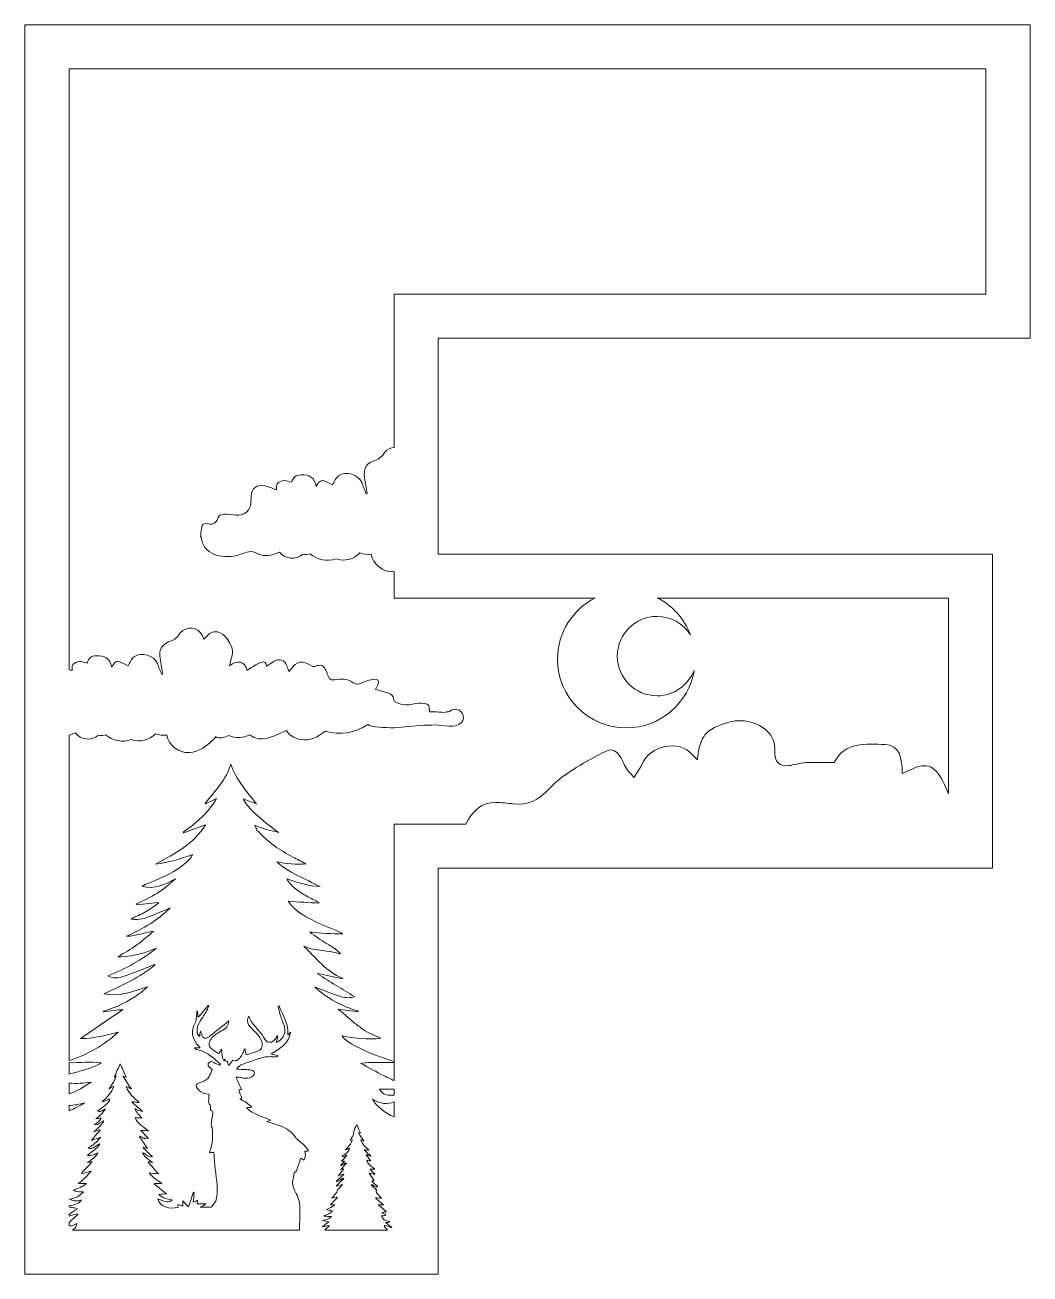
# Model space of a CAD drawing. Header units: millimetres. Extents: x 19 to 172, y -116 to -18.
# Drawn here: x 18.8 to 87.3, y -115.2 to -30 of the extents above; entities that cross this region are included whole.
import ezdxf

# ---------------------------------------------------------------- set-up
doc = ezdxf.new("R2010")
doc.units = ezdxf.units.MM
doc.header["$MEASUREMENT"] = 0
doc.layers.add('Layer 2', color=7, linetype='Continuous')

msp = doc.modelspace()

# ---------------------------------------------------------------- linework, layer by layer
at = {"layer": 'Layer 2', "lineweight": 0}
msp.add_lwpolyline([(87.328, -51.396), (87.328, -30.047), (18.844, -30.047), (18.844, -115.197), (47.004, -115.197), (47.004, -87.523), (84.774, -87.523), (84.774, -66.114), (47.004, -66.114), (47.004, -51.396), (87.328, -51.396)], dxfattribs=at)
for points, knots in [([(41.981, -60.913), (42.035, -61.272), (42.099, -61.63), (42.158, -61.989), (42.158, -61.989), (42.092, -62.007), (42.092, -62.007), (41.994, -61.753), (41.893, -61.5), (41.797, -61.245), (41.593, -60.705), (40.687, -60.418), (40.215, -60.781), (40.025, -60.927), (39.933, -61.189), (39.798, -61.395), (39.632, -61.317), (39.438, -61.202), (39.228, -61.133), (38.961, -61.044), (38.831, -61.235), (38.694, -61.505), (38.575, -60.881), (38.178, -60.69), (37.642, -60.72), (37.278, -60.74), (37.143, -60.866), (37.005, -61.219), (36.832, -61.179), (36.659, -61.098), (36.495, -61.112), (36.333, -61.127), (36.142, -61.205), (36.035, -61.317), (35.957, -61.398), (35.995, -61.58), (35.981, -61.73), (35.954, -61.721), (35.867, -61.693), (35.78, -61.664), (35.582, -61.598), (35.388, -61.511), (35.184, -61.469), (34.644, -61.356), (34.292, -61.625), (34.26, -62.152), (34.246, -62.376), (34.252, -62.606), (34.202, -62.824), (34.106, -63.25), (33.691, -63.507), (33.239, -63.457), (32.969, -63.428), (32.698, -63.384), (32.429, -63.39), (32.109, -63.397), (32.029, -63.51), (31.943, -63.801), (31.912, -63.905), (31.781, -64.003), (31.67, -64.057), (31.587, -64.098), (31.463, -64.072), (31.359, -64.06), (30.937, -64.013), (30.935, -64.011), (30.873, -64.404), (30.846, -64.576), (30.828, -64.75), (30.802, -64.95), (30.802, -64.95), (30.857, -64.95), (30.857, -64.95), (30.928, -66.156), (32.276, -66.437), (33.253, -66.219), (33.561, -66.151), (33.896, -65.97), (34.208, -65.939), (34.469, -65.913), (34.655, -66.117), (34.921, -66.179), (35.36, -66.282), (35.788, -66.167), (36.186, -65.983), (36.576, -66.453), (37.304, -66.557), (37.778, -66.131), (37.943, -66.163), (38.108, -66.153), (38.267, -66.103), (38.752, -66.517), (39.403, -66.642), (40.02, -66.438), (40.6, -66.636), (41.245, -66.477), (41.659, -66.038), (41.916, -66.121), (42.179, -66.151), (42.442, -66.129), (42.562, -66.801), (43.211, -67.374), (43.981, -67.317), (43.989, -67.317), (43.996, -67.314), (44.004, -67.313), (44.004, -67.313), (44.004, -69.114), (44.004, -69.114), (44.004, -69.114), (57.685, -69.114), (57.685, -69.114), (56.171, -69.891), (55.133, -71.464), (55.133, -73.282), (55.133, -75.87), (57.231, -77.968), (59.818, -77.968), (62.145, -77.968), (64.07, -76.27), (64.436, -74.047), (64.044, -75.059), (63.064, -75.778), (61.914, -75.778), (60.419, -75.778), (59.207, -74.566), (59.207, -73.071), (59.207, -71.577), (60.419, -70.365), (61.914, -70.365), (62.872, -70.365), (63.713, -70.865), (64.193, -71.616), (63.78, -70.532), (62.976, -69.641), (61.954, -69.114), (61.954, -69.114), (81.774, -69.114), (81.774, -69.114), (81.774, -69.114), (81.774, -82.458), (81.774, -82.458), (81.681, -82.248), (81.588, -82.038), (81.495, -81.83), (80.917, -80.531), (80.311, -80.27), (79.179, -80.822), (79.013, -80.903), (78.842, -80.97), (78.623, -81.065), (78.621, -80.008), (78.444, -79.127), (77.46, -79.102), (76.126, -79.068), (74.72, -78.888), (73.991, -80.325), (73.236, -80.325), (72.647, -80.299), (72.06, -80.335), (71.665, -80.359), (71.275, -80.504), (70.879, -80.537), (70.271, -80.588), (69.883, -80.343), (69.941, -79.494), (69.961, -79.213), (69.894, -78.87), (69.764, -78.637), (69.242, -77.704), (67.918, -77.253), (66.812, -77.581), (65.206, -78.058), (64.838, -78.485), (64.662, -80.146), (64.534, -80.01), (64.431, -79.905), (64.333, -79.794), (63.398, -78.735), (61.448, -79.138), (60.857, -80.497), (60.722, -80.807), (60.513, -81.071), (60.337, -81.357), (60.119, -81.077), (59.835, -80.837), (59.696, -80.51), (59.413, -79.843), (59.033, -79.211), (58.391, -79.565), (57.08, -80.286), (55.667, -80.953), (54.618, -82.068), (53.81, -82.927), (53.104, -83.265), (52.118, -83.149), (51.719, -83.102), (51.319, -83.056), (50.919, -83.046), (49.958, -83.021), (49.37, -83.608), (48.883, -84.523), (48.883, -84.523), (44.004, -84.523), (44.004, -84.523), (44.004, -84.523), (44.004, -100.701), (44.004, -100.701), (42.466, -100.275), (40.743, -99.447), (40.452, -98.969), (41.327, -99.144), (42.206, -99.219), (43.1, -99.127), (42.892, -99.022), (42.677, -98.943), (42.474, -98.847), (42.276, -98.753), (42.068, -98.673), (41.899, -98.536), (41.689, -98.367), (41.456, -98.219), (41.248, -98.048), (40.976, -97.823), (40.721, -97.583), (40.454, -97.353), (40.372, -97.282), (40.276, -97.223), (40.178, -97.151), (40.644, -97.208), (41.087, -97.262), (41.529, -97.316), (41.534, -97.299), (41.539, -97.283), (41.543, -97.266), (40.394, -96.936), (39.416, -96.386), (38.594, -95.633), (38.861, -95.721), (39.11, -95.834), (39.367, -95.933), (39.706, -96.062), (40.045, -96.197), (40.397, -96.297), (40.697, -96.382), (41.013, -96.38), (41.316, -96.3), (40.471, -95.781), (39.634, -95.266), (38.796, -94.751), (38.802, -94.74), (38.808, -94.729), (38.813, -94.718), (39.367, -94.836), (39.921, -94.953), (40.475, -95.071), (40.48, -95.06), (40.485, -95.049), (40.49, -95.038), (39.318, -94.561), (38.676, -93.626), (37.847, -92.849), (38.633, -93.201), (39.545, -93.117), (40.349, -93.4), (40.136, -93.122), (39.843, -92.931), (39.54, -92.745), (39.155, -92.508), (38.779, -92.259), (38.401, -92.013), (38.353, -91.982), (38.319, -91.935), (38.249, -91.868), (39.021, -91.98), (39.743, -92.004), (40.47, -91.995), (40.451, -91.963), (40.43, -91.948), (40.407, -91.938), (39.798, -91.674), (39.178, -91.427), (38.582, -91.143), (38.014, -90.874), (37.478, -90.557), (37.056, -90.126), (36.955, -90.023), (36.878, -89.904), (36.787, -89.788), (37.506, -89.832), (38.189, -89.873), (38.871, -89.914), (38.874, -89.898), (38.878, -89.882), (38.881, -89.867), (38.599, -89.725), (38.307, -89.595), (38.038, -89.437), (37.766, -89.278), (37.502, -89.104), (37.259, -88.914), (37.022, -88.728), (36.822, -88.51), (36.689, -88.254), (37.421, -88.524), (38.156, -88.75), (38.954, -88.781), (38.444, -88.522), (37.924, -88.281), (37.415, -88.026), (36.897, -87.767), (36.409, -87.472), (35.997, -87.089), (36.66, -87.249), (37.332, -87.265), (38.007, -87.245), (37.707, -87.076), (37.401, -86.929), (37.104, -86.769), (36.224, -86.296), (35.387, -85.78), (34.771, -85.046), (34.735, -85.002), (34.614, -84.957), (34.62, -84.947), (34.701, -84.801), (34.479, -84.733), (34.509, -84.598), (35.003, -84.85), (35.556, -84.948), (36.111, -85.092), (35.649, -84.729), (35.188, -84.401), (34.775, -84.034), (34.146, -83.476), (33.796, -83.031), (33.726, -82.797), (34.024, -82.916), (34.32, -83.033), (34.615, -83.151), (33.952, -82.277), (33.183, -81.468), (32.873, -80.434), (32.574, -81.468), (31.795, -82.271), (31.112, -83.119), (31.123, -83.127), (31.133, -83.135), (31.143, -83.144), (31.397, -83.022), (31.651, -82.899), (31.905, -82.777), (31.35, -83.698), (30.567, -84.44), (29.62, -85.064), (29.632, -85.079), (29.645, -85.094), (29.658, -85.11), (30.149, -84.933), (30.64, -84.757), (31.155, -84.572), (30.391, -85.817), (29.082, -86.544), (27.742, -87.251), (28.626, -87.158), (29.45, -86.906), (30.26, -86.587), (30.158, -86.818), (29.917, -87.086), (29.599, -87.332), (29.037, -87.768), (28.382, -88.082), (27.708, -88.372), (27.414, -88.498), (27.117, -88.617), (26.8, -88.748), (27.72, -89.037), (28.396, -88.61), (29.092, -88.247), (28.335, -88.976), (27.445, -89.55), (26.413, -89.965), (26.413, -89.965), (26.439, -90.019), (26.439, -90.019), (26.439, -90.019), (27.92, -89.88), (27.92, -89.88), (27.93, -89.891), (27.94, -89.903), (27.949, -89.914), (27.654, -90.113), (27.371, -90.329), (27.059, -90.507), (26.748, -90.684), (26.408, -90.823), (26.053, -90.992), (26.16, -91.006), (26.251, -91.027), (26.342, -91.03), (26.771, -91.04), (27.154, -90.898), (27.529, -90.749), (27.939, -90.588), (28.337, -90.404), (28.74, -90.23), (27.919, -91.066), (26.884, -91.664), (25.764, -92.173), (26.404, -92.159), (26.983, -91.932), (27.599, -91.816), (27.227, -92.146), (26.862, -92.476), (26.457, -92.766), (26.05, -93.058), (25.602, -93.309), (25.172, -93.578), (25.475, -93.576), (25.774, -93.552), (26.066, -93.5), (26.369, -93.446), (26.671, -93.38), (26.963, -93.293), (27.246, -93.208), (27.516, -93.091), (27.791, -92.989), (26.811, -93.757), (25.731, -94.396), (24.493, -94.863), (24.623, -94.933), (24.752, -95.002), (24.885, -95.006), (25.074, -95.013), (25.282, -95.006), (25.454, -94.946), (26.009, -94.754), (26.552, -94.537), (27.098, -94.326), (27.29, -94.252), (27.475, -94.167), (27.664, -94.087), (27.675, -94.102), (27.686, -94.118), (27.696, -94.134), (26.696, -94.963), (25.475, -95.517), (24.224, -96.092), (25.323, -96.329), (26.237, -95.921), (27.182, -95.622), (26.998, -95.794), (26.816, -95.963), (26.609, -96.106), (25.881, -96.608), (25.095, -97.026), (24.191, -97.268), (24.196, -97.284), (24.201, -97.299), (24.206, -97.315), (24.651, -97.263), (25.096, -97.21), (25.544, -97.157), (24.576, -97.814), (23.611, -98.469), (22.615, -99.144), (22.761, -99.144), (22.871, -99.149), (22.98, -99.143), (23.743, -99.101), (24.462, -98.897), (25.195, -98.715), (24.244, -99.569), (23.146, -100.234), (21.844, -100.66), (21.844, -100.66), (21.844, -78.468), (21.844, -78.468), (21.983, -78.427), (22.12, -78.374), (22.253, -78.313), (22.643, -78.783), (23.371, -78.887), (23.845, -78.461), (24.01, -78.493), (24.175, -78.483), (24.334, -78.433), (24.819, -78.847), (25.47, -78.972), (26.087, -78.768), (26.667, -78.966), (27.312, -78.807), (27.726, -78.368), (27.983, -78.451), (28.246, -78.481), (28.509, -78.459), (28.629, -79.131), (29.278, -79.704), (30.048, -79.647), (30.682, -79.601), (31.228, -79.228), (31.658, -78.784), (31.707, -78.735), (31.753, -78.684), (31.798, -78.632), (31.884, -78.535), (31.889, -78.532), (31.814, -78.624), (31.963, -78.622), (32.099, -78.655), (32.25, -78.636), (32.427, -78.614), (32.582, -78.556), (32.726, -78.475), (33.189, -78.688), (33.716, -78.674), (34.16, -78.436), (34.384, -78.627), (34.687, -78.731), (35.008, -78.714), (35.573, -78.684), (36.119, -78.388), (36.654, -78.146), (36.859, -78.459), (37.205, -78.682), (37.615, -78.76), (38.253, -78.88), (38.814, -78.564), (39.304, -78.188), (40.294, -78.491), (41.353, -78.332), (42.197, -77.743), (42.362, -77.824), (42.547, -77.874), (42.732, -77.895), (43.369, -77.969), (44.114, -77.977), (44.749, -77.899), (45.432, -77.816), (46.117, -77.772), (46.809, -77.766), (47.349, -77.761), (48.168, -78.057), (48.586, -77.604), (48.74, -77.437), (48.772, -77.17), (48.648, -76.976), (48.52, -76.777), (48.349, -76.699), (48.116, -76.696), (47.992, -76.695), (47.872, -76.758), (47.78, -76.848), (47.754, -76.855), (47.728, -76.862), (47.708, -76.863), (47.618, -76.871), (47.527, -76.89), (47.436, -76.908), (47.188, -76.891), (46.939, -76.878), (46.69, -76.863), (46.604, -76.858), (46.517, -76.869), (46.439, -76.873), (46.42, -76.848), (46.402, -76.836), (46.402, -76.823), (46.383, -76.343), (46.384, -76.328), (45.872, -76.29), (45.643, -76.273), (45.401, -76.306), (45.177, -76.361), (44.774, -76.46), (44.414, -76.376), (44.072, -76.182), (44.021, -76.153), (43.972, -76.078), (43.969, -76.022), (43.954, -75.769), (43.784, -75.651), (43.563, -75.583), (43.29, -75.498), (43.012, -75.426), (42.718, -75.344), (42.787, -75.214), (42.864, -75.108), (42.902, -74.991), (42.981, -74.749), (42.884, -74.615), (42.624, -74.655), (42.343, -74.698), (42.057, -74.774), (41.803, -74.894), (41.586, -74.997), (41.399, -75.024), (41.217, -74.886), (40.878, -74.628), (40.504, -74.606), (40.097, -74.671), (39.676, -74.739), (39.579, -74.667), (39.443, -74.28), (39.404, -74.169), (39.366, -74.055), (39.306, -73.955), (39.146, -73.689), (38.964, -73.643), (38.663, -73.755), (38.59, -73.783), (38.475, -73.791), (38.415, -73.755), (37.714, -73.328), (37.397, -73.382), (36.923, -74.021), (36.903, -74.048), (36.879, -74.072), (36.829, -74.13), (36.776, -73.984), (36.728, -73.863), (36.687, -73.74), (36.548, -73.32), (36.156, -73.192), (35.775, -73.445), (35.618, -73.548), (35.464, -73.654), (35.309, -73.76), (35.241, -73.445), (35.124, -73.401), (34.767, -73.57), (34.489, -73.703), (34.237, -73.886), (33.973, -74.047), (33.834, -73.436), (33.318, -73.286), (32.779, -73.739), (32.835, -73.506), (32.855, -73.296), (32.936, -73.111), (33.178, -72.562), (32.615, -71.713), (32.183, -71.503), (31.881, -71.357), (31.584, -71.394), (31.33, -71.615), (31.234, -71.699), (31.151, -71.797), (31.043, -71.908), (31.005, -71.824), (30.974, -71.751), (30.939, -71.68), (30.641, -71.081), (29.87, -70.986), (29.429, -71.496), (29.356, -71.58), (29.311, -71.687), (29.23, -71.761), (29.122, -71.86), (29.004, -71.975), (28.867, -72.017), (28.181, -72.232), (27.947, -72.564), (28.048, -73.243), (28.102, -73.602), (28.166, -73.96), (28.225, -74.319), (28.225, -74.319), (28.159, -74.337), (28.159, -74.337), (28.061, -74.083), (27.96, -73.83), (27.864, -73.575), (27.66, -73.035), (26.754, -72.748), (26.282, -73.111), (26.092, -73.257), (26, -73.519), (25.865, -73.725), (25.699, -73.647), (25.505, -73.532), (25.295, -73.463), (25.028, -73.374), (24.898, -73.565), (24.761, -73.835), (24.642, -73.211), (24.245, -73.02), (23.709, -73.05), (23.345, -73.07), (23.21, -73.196), (23.072, -73.55), (22.899, -73.509), (22.726, -73.428), (22.562, -73.442), (22.4, -73.457), (22.209, -73.535), (22.102, -73.647), (22.024, -73.728), (22.062, -73.91), (22.048, -74.06), (22.021, -74.051), (21.934, -74.023), (21.847, -73.994), (21.846, -73.993), (21.845, -73.993), (21.844, -73.993), (21.844, -73.993), (21.844, -33.047), (21.844, -33.047), (21.844, -33.047), (84.328, -33.047), (84.328, -33.047), (84.328, -33.047), (84.328, -48.396), (84.328, -48.396), (84.328, -48.396), (44.004, -48.396), (44.004, -48.396), (44.004, -48.396), (44.004, -58.842), (44.004, -58.842), (43.771, -58.858), (43.539, -58.96), (43.362, -59.166), (43.289, -59.25), (43.244, -59.357), (43.163, -59.431), (43.055, -59.53), (42.937, -59.645), (42.8, -59.687), (42.114, -59.902), (41.88, -60.234), (41.981, -60.913)], [0, 0, 0, 0, 1, 1, 1, 2, 2, 2, 3, 3, 3, 4, 4, 4, 5, 5, 5, 6, 6, 6, 7, 7, 7, 8, 8, 8, 9, 9, 9, 10, 10, 10, 11, 11, 11, 12, 12, 12, 13, 13, 13, 14, 14, 14, 15, 15, 15, 16, 16, 16, 17, 17, 17, 18, 18, 18, 19, 19, 19, 20, 20, 20, 21, 21, 21, 22, 22, 22, 23, 23, 23, 24, 24, 24, 25, 25, 25, 26, 26, 26, 27, 27, 27, 28, 28, 28, 29, 29, 29, 30, 30, 30, 31, 31, 31, 32, 32, 32, 33, 33, 33, 34, 34, 34, 35, 35, 35, 36, 36, 36, 37, 37, 37, 38, 38, 38, 39, 39, 39, 40, 40, 40, 41, 41, 41, 42, 42, 42, 43, 43, 43, 44, 44, 44, 45, 45, 45, 46, 46, 46, 47, 47, 47, 48, 48, 48, 49, 49, 49, 50, 50, 50, 51, 51, 51, 52, 52, 52, 53, 53, 53, 54, 54, 54, 55, 55, 55, 56, 56, 56, 57, 57, 57, 58, 58, 58, 59, 59, 59, 60, 60, 60, 61, 61, 61, 62, 62, 62, 63, 63, 63, 64, 64, 64, 65, 65, 65, 66, 66, 66, 67, 67, 67, 68, 68, 68, 69, 69, 69, 70, 70, 70, 71, 71, 71, 72, 72, 72, 73, 73, 73, 74, 74, 74, 75, 75, 75, 76, 76, 76, 77, 77, 77, 78, 78, 78, 79, 79, 79, 80, 80, 80, 81, 81, 81, 82, 82, 82, 83, 83, 83, 84, 84, 84, 85, 85, 85, 86, 86, 86, 87, 87, 87, 88, 88, 88, 89, 89, 89, 90, 90, 90, 91, 91, 91, 92, 92, 92, 93, 93, 93, 94, 94, 94, 95, 95, 95, 96, 96, 96, 97, 97, 97, 98, 98, 98, 99, 99, 99, 100, 100, 100, 101, 101, 101, 102, 102, 102, 103, 103, 103, 104, 104, 104, 105, 105, 105, 106, 106, 106, 107, 107, 107, 108, 108, 108, 109, 109, 109, 110, 110, 110, 111, 111, 111, 112, 112, 112, 113, 113, 113, 114, 114, 114, 115, 115, 115, 116, 116, 116, 117, 117, 117, 118, 118, 118, 119, 119, 119, 120, 120, 120, 121, 121, 121, 122, 122, 122, 123, 123, 123, 124, 124, 124, 125, 125, 125, 126, 126, 126, 127, 127, 127, 128, 128, 128, 129, 129, 129, 130, 130, 130, 131, 131, 131, 132, 132, 132, 133, 133, 133, 134, 134, 134, 135, 135, 135, 136, 136, 136, 137, 137, 137, 138, 138, 138, 139, 139, 139, 140, 140, 140, 141, 141, 141, 142, 142, 142, 143, 143, 143, 144, 144, 144, 145, 145, 145, 146, 146, 146, 147, 147, 147, 148, 148, 148, 149, 149, 149, 150, 150, 150, 151, 151, 151, 152, 152, 152, 153, 153, 153, 154, 154, 154, 155, 155, 155, 156, 156, 156, 157, 157, 157, 158, 158, 158, 159, 159, 159, 160, 160, 160, 161, 161, 161, 162, 162, 162, 163, 163, 163, 164, 164, 164, 165, 165, 165, 166, 166, 166, 167, 167, 167, 168, 168, 168, 169, 169, 169, 170, 170, 170, 171, 171, 171, 172, 172, 172, 173, 173, 173, 174, 174, 174, 175, 175, 175, 176, 176, 176, 177, 177, 177, 178, 178, 178, 179, 179, 179, 180, 180, 180, 181, 181, 181, 182, 182, 182, 183, 183, 183, 184, 184, 184, 185, 185, 185, 186, 186, 186, 187, 187, 187, 188, 188, 188, 189, 189, 189, 190, 190, 190, 191, 191, 191, 192, 192, 192, 193, 193, 193, 194, 194, 194, 195, 195, 195, 196, 196, 196, 197, 197, 197, 198, 198, 198, 199, 199, 199, 200, 200, 200, 201, 201, 201, 202, 202, 202, 203, 203, 203, 204, 204, 204, 205, 205, 205, 206, 206, 206, 207, 207, 207, 208, 208, 208, 209, 209, 209, 210, 210, 210, 211, 211, 211, 212, 212, 212, 213, 213, 213, 214, 214, 214, 215, 215, 215, 216, 216, 216, 217, 217, 217, 218, 218, 218, 219, 219, 219, 220, 220, 220, 221, 221, 221, 222, 222, 222, 223, 223, 223, 224, 224, 224, 225, 225, 225, 226, 226, 226, 227, 227, 227, 228, 228, 228, 229, 229, 229, 230, 230, 230, 231, 231, 231, 232, 232, 232, 233, 233, 233, 234, 234, 234, 235, 235, 235, 236, 236, 236, 237, 237, 237, 238, 238, 238, 239, 239, 239, 240, 240, 240, 241, 241, 241, 242, 242, 242, 243, 243, 243, 244, 244, 244, 244]), ([(37.843, -107.428), (37.769, -107.382), (37.71, -107.345), (37.63, -107.296), (37.54, -107.577), (37.455, -107.844), (37.367, -108.111), (37.354, -108.149), (37.337, -108.206), (37.306, -108.216), (37.17, -108.258), (37.175, -108.355), (37.161, -108.447), (37.148, -108.528), (37.154, -108.614), (37.126, -108.691), (37.015, -109.004), (37.118, -109.302), (37.265, -109.572), (37.452, -109.914), (37.57, -110.264), (37.574, -110.635), (37.58, -111.155), (37.559, -111.676), (37.542, -112.197), (37.542, -112.197), (22.083, -112.197), (22.083, -112.197), (22.24, -112.116), (22.348, -111.984), (22.366, -111.75), (22.195, -111.867), (22.031, -111.95), (21.844, -111.917), (21.844, -111.917), (21.844, -111.693), (21.844, -111.693), (22.045, -111.506), (22.245, -111.321), (22.442, -111.137), (22.442, -111.137), (22.403, -111.101), (22.403, -111.101), (22.216, -111.149), (22.03, -111.197), (21.844, -111.246), (21.844, -111.246), (21.844, -111.13), (21.844, -111.13), (22.034, -111.002), (22.225, -110.874), (22.416, -110.746), (22.276, -110.695), (22.167, -110.681), (22.06, -110.661), (21.992, -110.649), (21.921, -110.633), (21.844, -110.616), (21.844, -110.616), (21.844, -110.558), (21.844, -110.558), (22.383, -110.44), (22.56, -110.352), (22.693, -110.146), (22.41, -110.242), (22.145, -110.236), (21.888, -110.093), (22.29, -110.04), (22.589, -109.864), (22.827, -109.587), (22.331, -109.587), (22.331, -109.587), (22.158, -109.493), (22.419, -109.316), (22.787, -109.283), (23.028, -109.015), (23.028, -109.015), (22.468, -109.015), (22.468, -109.015), (22.814, -108.781), (23.097, -108.521), (23.342, -108.178), (23.106, -108.246), (22.918, -108.299), (22.731, -108.353), (22.723, -108.339), (22.715, -108.325), (22.707, -108.311), (22.936, -108.065), (23.165, -107.818), (23.417, -107.548), (23.306, -107.561), (23.229, -107.57), (23.106, -107.584), (23.429, -107.405), (23.654, -107.201), (23.817, -106.945), (23.588, -107.007), (23.402, -107.177), (23.105, -107.108), (23.423, -106.852), (23.753, -106.634), (23.954, -106.318), (23.818, -106.38), (23.702, -106.46), (23.579, -106.533), (23.457, -106.606), (23.334, -106.695), (23.141, -106.62), (23.271, -106.529), (23.38, -106.458), (23.48, -106.38), (23.576, -106.304), (23.667, -106.223), (23.752, -106.138), (23.837, -106.055), (23.911, -105.965), (24.002, -105.865), (23.78, -105.949), (23.591, -106.02), (23.402, -106.091), (23.397, -106.081), (23.393, -106.07), (23.388, -106.06), (23.58, -105.837), (23.773, -105.614), (23.966, -105.392), (23.953, -105.381), (23.941, -105.371), (23.929, -105.36), (23.801, -105.406), (23.673, -105.453), (23.546, -105.499), (23.81, -105.271), (24.059, -105.046), (24.219, -104.758), (24.009, -104.836), (23.869, -105.022), (23.584, -105.026), (23.763, -104.88), (23.942, -104.765), (24.041, -104.571), (23.911, -104.584), (23.815, -104.594), (23.671, -104.609), (23.953, -104.404), (24.162, -104.209), (24.328, -103.936), (23.944, -104.154), (23.944, -104.154), (23.804, -104.102), (24.568, -103.498), (24.619, -103.444), (24.613, -103.248), (24.528, -103.29), (24.447, -103.334), (24.361, -103.371), (24.277, -103.407), (24.189, -103.436), (24.103, -103.468), (24.431, -103.146), (24.741, -102.833), (24.897, -102.389), (24.762, -102.466), (24.668, -102.52), (24.575, -102.574), (24.775, -102.294), (24.971, -102.021), (25.047, -101.696), (25.007, -101.721), (24.967, -101.746), (24.926, -101.773), (25.067, -101.459), (25.204, -101.154), (25.333, -100.867), (25.458, -101.149), (25.593, -101.452), (25.736, -101.772), (25.671, -101.743), (25.621, -101.72), (25.572, -101.698), (25.555, -101.708), (25.538, -101.719), (25.521, -101.729), (25.709, -102.008), (25.896, -102.286), (26.094, -102.579), (25.981, -102.529), (25.882, -102.485), (25.744, -102.424), (25.914, -102.882), (26.265, -103.187), (26.613, -103.508), (26.466, -103.488), (26.319, -103.468), (26.173, -103.448), (26.173, -103.448), (26.135, -103.481), (26.135, -103.481), (26.369, -103.686), (26.602, -103.89), (26.85, -104.107), (26.663, -104.066), (26.484, -104.048), (26.349, -103.923), (26.424, -104.186), (26.623, -104.37), (26.815, -104.567), (26.669, -104.557), (26.522, -104.547), (26.347, -104.535), (26.525, -104.946), (26.916, -105.166), (27.253, -105.441), (27.093, -105.425), (26.933, -105.409), (26.773, -105.394), (26.762, -105.403), (26.752, -105.413), (26.742, -105.422), (26.91, -105.595), (27.077, -105.768), (27.245, -105.941), (27.235, -105.947), (27.226, -105.954), (27.216, -105.96), (27.147, -105.945), (27.077, -105.93), (27.012, -105.916), (27.004, -105.955), (26.998, -105.98), (26.997, -105.985), (26.892, -105.919), (26.793, -105.856), (26.694, -105.794), (26.694, -105.794), (26.64, -105.835), (26.64, -105.835), (26.826, -106.102), (27.012, -106.368), (27.198, -106.635), (27.107, -106.608), (27.008, -106.579), (26.909, -106.55), (26.902, -106.56), (26.895, -106.57), (26.889, -106.58), (27.096, -106.78), (27.302, -106.981), (27.523, -107.194), (27.218, -107.241), (27.081, -107.013), (26.848, -106.933), (26.953, -107.146), (27.094, -107.279), (27.534, -107.587), (27.439, -107.572), (27.359, -107.559), (27.278, -107.546), (27.268, -107.558), (27.258, -107.57), (27.248, -107.581), (27.471, -107.837), (27.694, -108.092), (27.934, -108.368), (27.732, -108.346), (27.533, -108.324), (27.298, -108.298), (27.534, -108.608), (27.849, -108.813), (28.179, -109.024), (28.179, -109.024), (27.679, -109.024), (27.679, -109.024), (27.671, -109.038), (27.663, -109.052), (27.655, -109.067), (27.923, -109.281), (28.192, -109.495), (28.486, -109.728), (28.311, -109.743), (28.159, -109.755), (27.959, -109.772), (28.205, -110.057), (28.557, -110.066), (28.875, -110.141), (28.655, -110.336), (28.438, -110.317), (27.885, -110.062), (28.036, -110.638), (28.7, -110.786), (29.274, -110.66), (29.27, -110.598), (29.266, -110.536), (29.261, -110.455), (29.374, -110.493), (29.466, -110.524), (29.59, -110.566), (29.597, -110.439), (29.602, -110.331), (29.61, -110.2), (29.73, -110.337), (29.842, -110.465), (29.983, -110.625), (30.103, -110.266), (30.213, -109.938), (30.322, -109.61), (30.336, -109.611), (30.35, -109.611), (30.364, -109.612), (30.348, -109.842), (30.331, -110.071), (30.314, -110.306), (30.402, -110.265), (30.491, -110.224), (30.603, -110.173), (30.592, -110.262), (30.585, -110.327), (30.575, -110.409), (30.575, -110.409), (31.169, -110.409), (31.169, -110.409), (31.171, -110.419), (31.173, -110.428), (31.175, -110.438), (31.042, -110.504), (30.91, -110.571), (30.777, -110.637), (31.023, -110.637), (31.254, -110.639), (31.485, -110.635), (31.52, -110.634), (31.57, -110.612), (31.587, -110.587), (31.694, -110.431), (31.852, -110.28), (31.882, -110.112), (31.941, -109.79), (31.962, -109.456), (31.934, -109.131), (31.873, -108.414), (31.714, -107.703), (31.734, -106.98), (31.735, -106.955), (31.713, -106.93), (31.704, -106.908), (31.603, -106.915), (31.517, -106.921), (31.414, -106.928), (31.427, -106.879), (31.432, -106.851), (31.442, -106.825), (31.634, -106.313), (31.661, -105.789), (31.603, -105.259), (31.595, -105.189), (31.524, -105.12), (31.531, -105.055), (31.56, -104.775), (31.609, -104.496), (31.645, -104.217), (31.651, -104.175), (31.635, -104.098), (31.61, -104.092), (31.454, -104.055), (31.496, -103.95), (31.486, -103.862), (31.479, -103.793), (31.5, -103.697), (31.455, -103.662), (31.337, -103.569), (31.361, -103.46), (31.362, -103.352), (31.363, -103.219), (31.377, -103.086), (31.386, -102.938), (31.089, -102.931), (30.861, -102.847), (30.687, -102.653), (30.403, -102.337), (30.416, -102.265), (30.856, -102.119), (31.093, -102.04), (31.281, -101.923), (31.387, -101.725), (31.469, -101.571), (31.541, -101.412), (31.606, -101.277), (31.522, -101.197), (31.448, -101.136), (31.386, -101.066), (31.3, -100.972), (31.295, -100.868), (31.387, -100.775), (31.475, -100.687), (31.588, -100.708), (31.69, -100.754), (31.762, -100.787), (31.821, -100.842), (31.892, -100.876), (31.966, -100.911), (32.048, -100.932), (32.126, -100.959), (32.14, -100.938), (32.154, -100.917), (32.168, -100.896), (31.748, -100.505), (31.32, -100.124), (30.708, -99.936), (30.598, -99.902), (30.457, -99.914), (30.399, -99.774), (30.399, -99.774), (30.774, -99.774), (30.774, -99.774), (30.745, -99.733), (30.731, -99.708), (30.711, -99.688), (30.208, -99.182), (30.113, -98.636), (30.457, -98.034), (30.517, -97.929), (30.512, -97.797), (30.527, -97.676), (30.542, -97.546), (30.545, -97.415), (30.553, -97.285), (30.569, -97.286), (30.585, -97.286), (30.601, -97.287), (30.61, -97.41), (30.618, -97.534), (30.627, -97.657), (30.643, -97.659), (30.658, -97.661), (30.674, -97.664), (30.784, -97.539), (30.896, -97.415), (31.003, -97.289), (31.116, -97.157), (31.224, -97.022), (31.334, -96.889), (31.348, -96.893), (31.361, -96.898), (31.375, -96.902), (31.33, -97.014), (31.301, -97.134), (31.237, -97.239), (31.093, -97.479), (30.93, -97.711), (30.778, -97.948), (30.625, -98.185), (30.553, -98.439), (30.566, -98.71), (30.572, -98.826), (30.618, -98.922), (30.75, -99.013), (30.75, -98.929), (30.744, -98.873), (30.752, -98.819), (30.761, -98.76), (30.784, -98.703), (30.801, -98.646), (30.852, -98.732), (30.858, -98.813), (30.883, -98.89), (30.965, -99.143), (31.153, -99.192), (31.388, -99.027), (31.415, -99.008), (31.44, -98.989), (31.465, -98.968), (31.889, -98.625), (32.312, -98.28), (32.724, -97.946), (32.727, -98.17), (32.63, -98.378), (32.385, -98.528), (32.25, -98.611), (32.117, -98.694), (31.982, -98.776), (31.735, -98.925), (31.527, -99.102), (31.428, -99.353), (31.36, -99.528), (31.373, -99.696), (31.535, -99.827), (31.693, -99.954), (31.869, -100.065), (32.055, -100.195), (32.125, -100.064), (32.181, -99.96), (32.229, -99.871), (32.254, -100.061), (32.279, -100.258), (32.308, -100.455), (32.32, -100.537), (32.372, -100.582), (32.478, -100.569), (32.484, -100.568), (32.493, -100.584), (32.501, -100.592), (32.474, -100.605), (32.447, -100.619), (32.38, -100.652), (32.492, -100.675), (32.565, -100.69), (32.633, -100.704), (32.658, -100.792), (32.682, -100.874), (32.705, -100.957), (32.72, -100.959), (32.734, -100.961), (32.749, -100.963), (32.835, -100.847), (32.922, -100.731), (33.005, -100.619), (33.254, -100.674), (33.343, -100.653), (33.476, -100.483), (33.56, -100.376), (33.627, -100.259), (33.69, -100.142), (33.744, -100.043), (33.781, -99.937), (33.831, -99.819), (33.857, -99.972), (33.879, -100.104), (33.906, -100.261), (34.171, -100.183), (34.416, -100.123), (34.648, -100.038), (34.944, -99.93), (35.057, -99.723), (35.002, -99.448), (34.947, -99.172), (34.775, -98.95), (34.568, -98.74), (34.404, -98.574), (34.244, -98.404), (34.102, -98.224), (33.947, -98.026), (33.992, -97.819), (34.097, -97.627), (34.173, -97.779), (34.218, -97.947), (34.327, -98.076), (34.633, -98.438), (34.967, -98.782), (35.184, -99.193), (35.189, -99.204), (35.199, -99.213), (35.207, -99.222), (35.419, -99.466), (35.676, -99.46), (35.871, -99.203), (35.929, -99.128), (35.978, -99.047), (36.031, -98.968), (36.047, -98.973), (36.063, -98.978), (36.079, -98.982), (36.046, -99.113), (36.013, -99.244), (35.969, -99.421), (36.101, -99.335), (36.22, -99.287), (36.287, -99.208), (36.502, -98.95), (36.618, -98.659), (36.527, -98.343), (36.449, -98.07), (36.318, -97.809), (36.232, -97.537), (36.169, -97.34), (36.14, -97.136), (36.096, -96.934), (36.096, -96.934), (36.162, -96.923), (36.162, -96.923), (36.426, -97.564), (36.82, -98.173), (36.749, -98.894), (36.768, -98.892), (36.787, -98.889), (36.806, -98.887), (36.806, -98.887), (36.881, -98.723), (36.881, -98.723), (36.898, -98.733), (36.915, -98.742), (36.932, -98.751), (36.849, -99.449), (36.243, -99.822), (35.616, -100.195), (35.783, -100.236), (35.929, -100.272), (36.075, -100.308), (36.071, -100.329), (36.067, -100.351), (36.063, -100.373), (35.957, -100.381), (35.846, -100.409), (35.744, -100.394), (35.416, -100.348), (35.11, -100.41), (34.811, -100.508), (34.413, -100.637), (34.014, -100.768), (33.628, -100.92), (33.496, -100.972), (33.399, -101.088), (33.286, -101.175), (33.296, -101.192), (33.305, -101.21), (33.315, -101.228), (33.483, -101.238), (33.652, -101.249), (33.821, -101.26), (33.972, -101.269), (34.126, -101.267), (34.274, -101.293), (34.44, -101.321), (34.508, -101.44), (34.458, -101.574), (34.404, -101.718), (34.221, -101.844), (34.039, -101.846), (33.89, -101.847), (33.742, -101.872), (33.593, -101.811), (33.499, -101.772), (33.377, -101.782), (33.268, -101.77), (33.268, -101.77), (33.226, -101.817), (33.226, -101.817), (33.35, -102.08), (33.474, -102.343), (33.6, -102.611), (33.554, -102.62), (33.497, -102.63), (33.405, -102.648), (33.48, -102.841), (33.551, -103.022), (33.622, -103.204), (33.585, -103.217), (33.547, -103.231), (33.491, -103.251), (33.788, -103.423), (34.055, -103.588), (34.304, -103.812), (34.165, -103.834), (34.073, -103.849), (33.946, -103.87), (34.391, -104.319), (35.023, -104.452), (35.593, -104.709), (35.488, -104.745), (35.418, -104.769), (35.328, -104.8), (35.649, -104.907), (35.948, -104.997), (36.238, -105.106), (36.691, -105.276), (37.072, -105.519), (37.295, -105.913), (37.326, -105.968), (37.389, -106.012), (37.445, -106.054), (37.726, -106.27), (37.983, -106.502), (38.171, -106.806), (38.074, -106.814), (38.002, -106.819), (37.917, -106.826), (37.964, -107.037), (37.986, -107.236), (37.843, -107.428)], [0, 0, 0, 0, 1, 1, 1, 2, 2, 2, 3, 3, 3, 4, 4, 4, 5, 5, 5, 6, 6, 6, 7, 7, 7, 8, 8, 8, 9, 9, 9, 10, 10, 10, 11, 11, 11, 12, 12, 12, 13, 13, 13, 14, 14, 14, 15, 15, 15, 16, 16, 16, 17, 17, 17, 18, 18, 18, 19, 19, 19, 20, 20, 20, 21, 21, 21, 22, 22, 22, 23, 23, 23, 24, 24, 24, 25, 25, 25, 26, 26, 26, 27, 27, 27, 28, 28, 28, 29, 29, 29, 30, 30, 30, 31, 31, 31, 32, 32, 32, 33, 33, 33, 34, 34, 34, 35, 35, 35, 36, 36, 36, 37, 37, 37, 38, 38, 38, 39, 39, 39, 40, 40, 40, 41, 41, 41, 42, 42, 42, 43, 43, 43, 44, 44, 44, 45, 45, 45, 46, 46, 46, 47, 47, 47, 48, 48, 48, 49, 49, 49, 50, 50, 50, 51, 51, 51, 52, 52, 52, 53, 53, 53, 54, 54, 54, 55, 55, 55, 56, 56, 56, 57, 57, 57, 58, 58, 58, 59, 59, 59, 60, 60, 60, 61, 61, 61, 62, 62, 62, 63, 63, 63, 64, 64, 64, 65, 65, 65, 66, 66, 66, 67, 67, 67, 68, 68, 68, 69, 69, 69, 70, 70, 70, 71, 71, 71, 72, 72, 72, 73, 73, 73, 74, 74, 74, 75, 75, 75, 76, 76, 76, 77, 77, 77, 78, 78, 78, 79, 79, 79, 80, 80, 80, 81, 81, 81, 82, 82, 82, 83, 83, 83, 84, 84, 84, 85, 85, 85, 86, 86, 86, 87, 87, 87, 88, 88, 88, 89, 89, 89, 90, 90, 90, 91, 91, 91, 92, 92, 92, 93, 93, 93, 94, 94, 94, 95, 95, 95, 96, 96, 96, 97, 97, 97, 98, 98, 98, 99, 99, 99, 100, 100, 100, 101, 101, 101, 102, 102, 102, 103, 103, 103, 104, 104, 104, 105, 105, 105, 106, 106, 106, 107, 107, 107, 108, 108, 108, 109, 109, 109, 110, 110, 110, 111, 111, 111, 112, 112, 112, 113, 113, 113, 114, 114, 114, 115, 115, 115, 116, 116, 116, 117, 117, 117, 118, 118, 118, 119, 119, 119, 120, 120, 120, 121, 121, 121, 122, 122, 122, 123, 123, 123, 124, 124, 124, 125, 125, 125, 126, 126, 126, 127, 127, 127, 128, 128, 128, 129, 129, 129, 130, 130, 130, 131, 131, 131, 132, 132, 132, 133, 133, 133, 134, 134, 134, 135, 135, 135, 136, 136, 136, 137, 137, 137, 138, 138, 138, 139, 139, 139, 140, 140, 140, 141, 141, 141, 142, 142, 142, 143, 143, 143, 144, 144, 144, 145, 145, 145, 146, 146, 146, 147, 147, 147, 148, 148, 148, 149, 149, 149, 150, 150, 150, 151, 151, 151, 152, 152, 152, 153, 153, 153, 154, 154, 154, 155, 155, 155, 156, 156, 156, 157, 157, 157, 158, 158, 158, 159, 159, 159, 160, 160, 160, 161, 161, 161, 162, 162, 162, 163, 163, 163, 164, 164, 164, 165, 165, 165, 166, 166, 166, 167, 167, 167, 168, 168, 168, 169, 169, 169, 170, 170, 170, 171, 171, 171, 172, 172, 172, 173, 173, 173, 174, 174, 174, 175, 175, 175, 176, 176, 176, 177, 177, 177, 178, 178, 178, 179, 179, 179, 180, 180, 180, 181, 181, 181, 182, 182, 182, 183, 183, 183, 184, 184, 184, 185, 185, 185, 186, 186, 186, 187, 187, 187, 188, 188, 188, 189, 189, 189, 190, 190, 190, 191, 191, 191, 192, 192, 192, 193, 193, 193, 194, 194, 194, 195, 195, 195, 196, 196, 196, 197, 197, 197, 198, 198, 198, 199, 199, 199, 200, 200, 200, 201, 201, 201, 202, 202, 202, 203, 203, 203, 204, 204, 204, 205, 205, 205, 206, 206, 206, 207, 207, 207, 208, 208, 208, 209, 209, 209, 210, 210, 210, 211, 211, 211, 212, 212, 212, 213, 213, 213, 214, 214, 214, 215, 215, 215, 216, 216, 216, 217, 217, 217, 218, 218, 218, 219, 219, 219, 220, 220, 220, 221, 221, 221, 222, 222, 222, 223, 223, 223, 224, 224, 224, 225, 225, 225, 226, 226, 226, 226]), ([(21.844, -100.785), (22.569, -100.823), (23.294, -100.687), (24.041, -100.806), (23.662, -101.022), (23.288, -101.168), (22.895, -101.279), (22.546, -101.378), (22.195, -101.474), (21.844, -101.57), (21.844, -101.57), (21.844, -100.785), (21.844, -100.785)], [0, 0, 0, 0, 1, 1, 1, 2, 2, 2, 3, 3, 3, 4, 4, 4, 4]), ([(44.004, -102.013), (43.773, -101.907), (43.544, -101.801), (43.319, -101.688), (42.779, -101.418), (42.258, -101.12), (41.729, -100.835), (42.498, -100.686), (43.255, -100.836), (44.004, -100.768), (44.004, -100.768), (44.004, -102.013), (44.004, -102.013)], [0, 0, 0, 0, 1, 1, 1, 2, 2, 2, 3, 3, 3, 4, 4, 4, 4]), ([(21.844, -102.182), (22.343, -102.223), (22.846, -102.204), (23.357, -102.109), (22.884, -102.453), (22.378, -102.715), (21.844, -102.915), (21.844, -102.915), (21.844, -102.182), (21.844, -102.182)], [0, 0, 0, 0, 1, 1, 1, 2, 2, 2, 3, 3, 3, 3]), ([(44.004, -102.994), (43.906, -103), (43.807, -103.006), (43.709, -103.004), (43.392, -102.999), (43.145, -102.879), (43, -102.602), (43.337, -102.592), (43.671, -102.604), (44.004, -102.596), (44.004, -102.596), (44.004, -102.994), (44.004, -102.994)], [0, 0, 0, 0, 1, 1, 1, 2, 2, 2, 3, 3, 3, 4, 4, 4, 4]), ([(21.844, -103.713), (22.194, -103.69), (22.546, -103.635), (22.901, -103.532), (22.564, -103.754), (22.21, -103.927), (21.844, -104.065), (21.844, -104.065), (21.844, -103.713), (21.844, -103.713)], [0, 0, 0, 0, 1, 1, 1, 2, 2, 2, 3, 3, 3, 3]), ([(44.004, -104.487), (43.361, -104.224), (42.802, -103.773), (42.523, -103.267), (43.07, -103.616), (43.543, -103.652), (44.004, -103.456), (44.004, -103.456), (44.004, -104.487), (44.004, -104.487)], [0, 0, 0, 0, 1, 1, 1, 2, 2, 2, 3, 3, 3, 3]), ([(43.809, -112.05), (43.659, -111.994), (43.509, -111.937), (43.358, -111.881), (43.358, -111.881), (43.311, -111.924), (43.311, -111.924), (43.39, -112.016), (43.467, -112.108), (43.543, -112.197), (43.543, -112.197), (39.281, -112.197), (39.281, -112.197), (39.376, -112.101), (39.472, -112.005), (39.565, -111.911), (39.557, -111.903), (39.55, -111.894), (39.543, -111.886), (39.407, -111.92), (39.272, -111.954), (39.136, -111.988), (39.132, -111.977), (39.128, -111.966), (39.124, -111.955), (39.261, -111.855), (39.398, -111.755), (39.555, -111.641), (39.393, -111.603), (39.27, -111.574), (39.119, -111.538), (39.36, -111.479), (39.583, -111.45), (39.719, -111.279), (39.555, -111.272), (39.398, -111.265), (39.242, -111.259), (39.238, -111.24), (39.234, -111.221), (39.231, -111.203), (39.463, -111.147), (39.667, -111.059), (39.792, -110.886), (39.661, -110.867), (39.537, -110.85), (39.412, -110.832), (39.411, -110.821), (39.409, -110.809), (39.407, -110.797), (39.586, -110.706), (39.764, -110.614), (39.943, -110.523), (39.936, -110.507), (39.929, -110.491), (39.922, -110.475), (39.922, -110.475), (39.653, -110.475), (39.653, -110.475), (39.73, -110.397), (39.811, -110.317), (39.889, -110.235), (39.97, -110.151), (40.048, -110.065), (40.126, -109.98), (40.116, -109.969), (40.106, -109.959), (40.096, -109.948), (39.99, -109.974), (39.883, -109.999), (39.757, -110.03), (39.853, -109.821), (40.125, -109.714), (40.128, -109.446), (40.231, -109.362), (40.386, -109.262), (40.472, -109.085), (40.307, -109.118), (40.209, -109.245), (40.047, -109.187), (40.225, -109.021), (40.394, -108.863), (40.563, -108.706), (40.549, -108.695), (40.535, -108.684), (40.521, -108.673), (40.373, -108.74), (40.272, -108.894), (40.048, -108.887), (40.239, -108.71), (40.404, -108.557), (40.57, -108.404), (40.57, -108.404), (40.537, -108.381), (40.537, -108.381), (40.44, -108.416), (40.343, -108.452), (40.201, -108.503), (40.338, -108.326), (40.445, -108.189), (40.551, -108.051), (40.541, -108.043), (40.532, -108.035), (40.522, -108.027), (40.469, -108.045), (40.417, -108.063), (40.341, -108.089), (40.487, -107.928), (40.614, -107.787), (40.742, -107.646), (40.729, -107.638), (40.717, -107.631), (40.705, -107.623), (40.596, -107.683), (40.487, -107.742), (40.378, -107.802), (40.373, -107.794), (40.367, -107.786), (40.362, -107.779), (40.445, -107.692), (40.528, -107.606), (40.612, -107.519), (40.602, -107.511), (40.593, -107.502), (40.584, -107.493), (40.529, -107.499), (40.475, -107.504), (40.413, -107.511), (40.543, -107.374), (40.662, -107.248), (40.781, -107.123), (40.781, -107.123), (40.746, -107.1), (40.746, -107.1), (40.521, -107.227), (40.521, -107.227), (40.462, -107.117), (40.693, -107.065), (40.967, -106.794), (40.964, -106.618), (40.866, -106.659), (40.768, -106.7), (40.67, -106.741), (40.866, -106.527), (41.07, -106.331), (41.158, -106.049), (41.095, -106.069), (41.055, -106.081), (41.006, -106.096), (41.085, -105.893), (41.263, -105.746), (41.247, -105.509), (41.237, -105.344), (41.385, -105.173), (41.459, -105.011), (41.54, -105.198), (41.622, -105.387), (41.705, -105.579), (41.705, -105.579), (41.577, -105.579), (41.577, -105.579), (41.704, -105.774), (41.818, -105.95), (41.938, -106.135), (41.871, -106.108), (41.813, -106.084), (41.732, -106.051), (41.815, -106.35), (42.06, -106.533), (42.28, -106.759), (42.165, -106.75), (42.087, -106.744), (41.952, -106.734), (42.126, -106.894), (42.266, -107.023), (42.405, -107.151), (42.4, -107.156), (42.394, -107.161), (42.389, -107.166), (42.302, -107.13), (42.215, -107.094), (42.129, -107.057), (42.117, -107.069), (42.106, -107.08), (42.095, -107.092), (42.198, -107.219), (42.302, -107.347), (42.412, -107.482), (42.317, -107.476), (42.231, -107.47), (42.127, -107.463), (42.21, -107.731), (42.465, -107.865), (42.685, -108.06), (42.685, -108.06), (42.363, -108.06), (42.363, -108.06), (42.484, -108.187), (42.583, -108.29), (42.681, -108.393), (42.672, -108.4), (42.663, -108.406), (42.653, -108.413), (42.55, -108.387), (42.447, -108.361), (42.297, -108.323), (42.425, -108.519), (42.533, -108.684), (42.644, -108.853), (42.595, -108.85), (42.548, -108.847), (42.468, -108.842), (42.612, -108.987), (42.733, -109.11), (42.854, -109.233), (42.854, -109.233), (42.82, -109.271), (42.82, -109.271), (42.703, -109.214), (42.587, -109.157), (42.471, -109.1), (42.461, -109.109), (42.45, -109.118), (42.44, -109.127), (42.564, -109.248), (42.688, -109.368), (42.811, -109.488), (42.71, -109.552), (42.78, -109.672), (43.148, -110.033), (43.009, -110.023), (42.891, -110.014), (42.773, -110.005), (42.762, -110.017), (42.751, -110.029), (42.74, -110.041), (42.917, -110.184), (43.094, -110.328), (43.27, -110.471), (43.176, -110.476), (43.082, -110.48), (42.937, -110.488), (43.141, -110.664), (43.304, -110.805), (43.485, -110.962), (43.382, -110.973), (43.291, -110.982), (43.2, -110.992), (43.194, -111.008), (43.187, -111.023), (43.181, -111.038), (43.262, -111.069), (43.342, -111.099), (43.429, -111.132), (43.375, -111.253), (43.253, -111.247), (43.113, -111.202), (43.21, -111.451), (43.386, -111.594), (43.694, -111.61), (43.69, -111.627), (43.685, -111.644), (43.681, -111.661), (43.601, -111.671), (43.522, -111.681), (43.42, -111.694), (43.566, -111.805), (43.702, -111.908), (43.837, -112.011), (43.828, -112.024), (43.819, -112.037), (43.809, -112.05)], [0, 0, 0, 0, 1, 1, 1, 2, 2, 2, 3, 3, 3, 4, 4, 4, 5, 5, 5, 6, 6, 6, 7, 7, 7, 8, 8, 8, 9, 9, 9, 10, 10, 10, 11, 11, 11, 12, 12, 12, 13, 13, 13, 14, 14, 14, 15, 15, 15, 16, 16, 16, 17, 17, 17, 18, 18, 18, 19, 19, 19, 20, 20, 20, 21, 21, 21, 22, 22, 22, 23, 23, 23, 24, 24, 24, 25, 25, 25, 26, 26, 26, 27, 27, 27, 28, 28, 28, 29, 29, 29, 30, 30, 30, 31, 31, 31, 32, 32, 32, 33, 33, 33, 34, 34, 34, 35, 35, 35, 36, 36, 36, 37, 37, 37, 38, 38, 38, 39, 39, 39, 40, 40, 40, 41, 41, 41, 42, 42, 42, 43, 43, 43, 44, 44, 44, 45, 45, 45, 46, 46, 46, 47, 47, 47, 48, 48, 48, 49, 49, 49, 50, 50, 50, 51, 51, 51, 52, 52, 52, 53, 53, 53, 54, 54, 54, 55, 55, 55, 56, 56, 56, 57, 57, 57, 58, 58, 58, 59, 59, 59, 60, 60, 60, 61, 61, 61, 62, 62, 62, 63, 63, 63, 64, 64, 64, 65, 65, 65, 66, 66, 66, 67, 67, 67, 68, 68, 68, 69, 69, 69, 70, 70, 70, 71, 71, 71, 72, 72, 72, 73, 73, 73, 74, 74, 74, 75, 75, 75, 76, 76, 76, 77, 77, 77, 78, 78, 78, 79, 79, 79, 80, 80, 80, 81, 81, 81, 82, 82, 82, 83, 83, 83, 84, 84, 84, 85, 85, 85, 86, 86, 86, 87, 87, 87, 88, 88, 88, 89, 89, 89, 90, 90, 90, 90])]:
    msp.add_open_spline(points, degree=3, knots=knots, dxfattribs=at)

doc.saveas('drawing.dxf')
